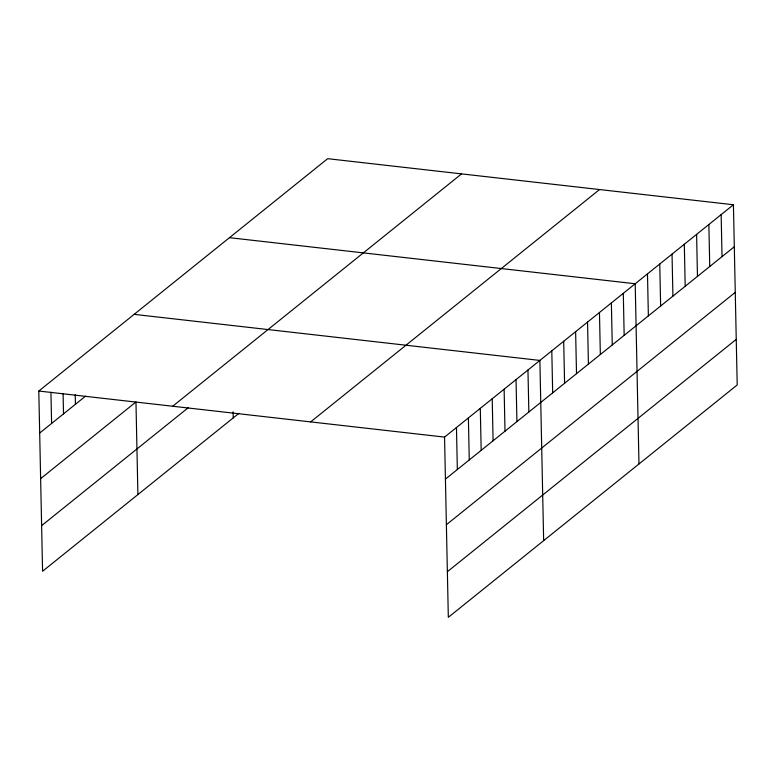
<?xml version="1.0" encoding="UTF-8"?>
<svg xmlns="http://www.w3.org/2000/svg" width="776" height="776" viewBox="0 0 776 776"><rect width="100%" height="100%" fill="white"/><g stroke="black" fill="none" stroke-linecap="round" stroke-linejoin="round"><path stroke-width="1.16" d="M238.901 413.336L42.573 571.252L38.8 391.036L327.676 158.682L733.427 204.748L737.2 384.964L448.324 617.318L444.551 437.101L733.427 204.748M39.683 433.047L85.515 396.177M40.633 478.656L135.965 401.978L137.905 494.574M172.699 406.236L461.575 173.882M41.623 525.643L188.277 407.681M310.652 421.901L599.528 189.548M445.424 479.112L734.309 246.758M446.384 524.721L735.26 292.368M447.364 571.708L736.249 339.355M229.463 237.679L635.205 283.754L638.978 463.961M134.132 314.358L539.873 360.423L543.656 540.639M38.8 391.036L444.551 437.101M721.147 214.622L722.029 256.633M708.866 224.497L709.749 266.507M696.596 234.371L697.469 276.382M684.316 244.256L685.198 286.257M672.035 254.13L672.918 296.131M659.765 264.005L660.638 306.016M647.485 273.88L648.367 315.89M623.293 293.338L624.166 335.348M611.372 302.921L612.254 344.932M599.46 312.505L600.343 354.516M587.539 322.089L588.421 364.099M575.627 331.672L576.51 373.683M563.706 341.256L564.588 383.266M551.794 350.839L552.677 392.85M527.961 370.016L528.844 412.017M516.04 379.6L516.923 421.61M504.128 389.183L505.011 431.194M492.217 398.767L493.09 440.778M480.295 408.351L481.178 450.361M468.384 417.934L469.257 459.945M456.463 427.518L457.345 469.529M233.11 411.891L233.236 417.895M75.224 394.693L75.427 404.296M63.089 393.471L63.516 413.88M50.944 392.249L51.594 423.463"/></g></svg>
